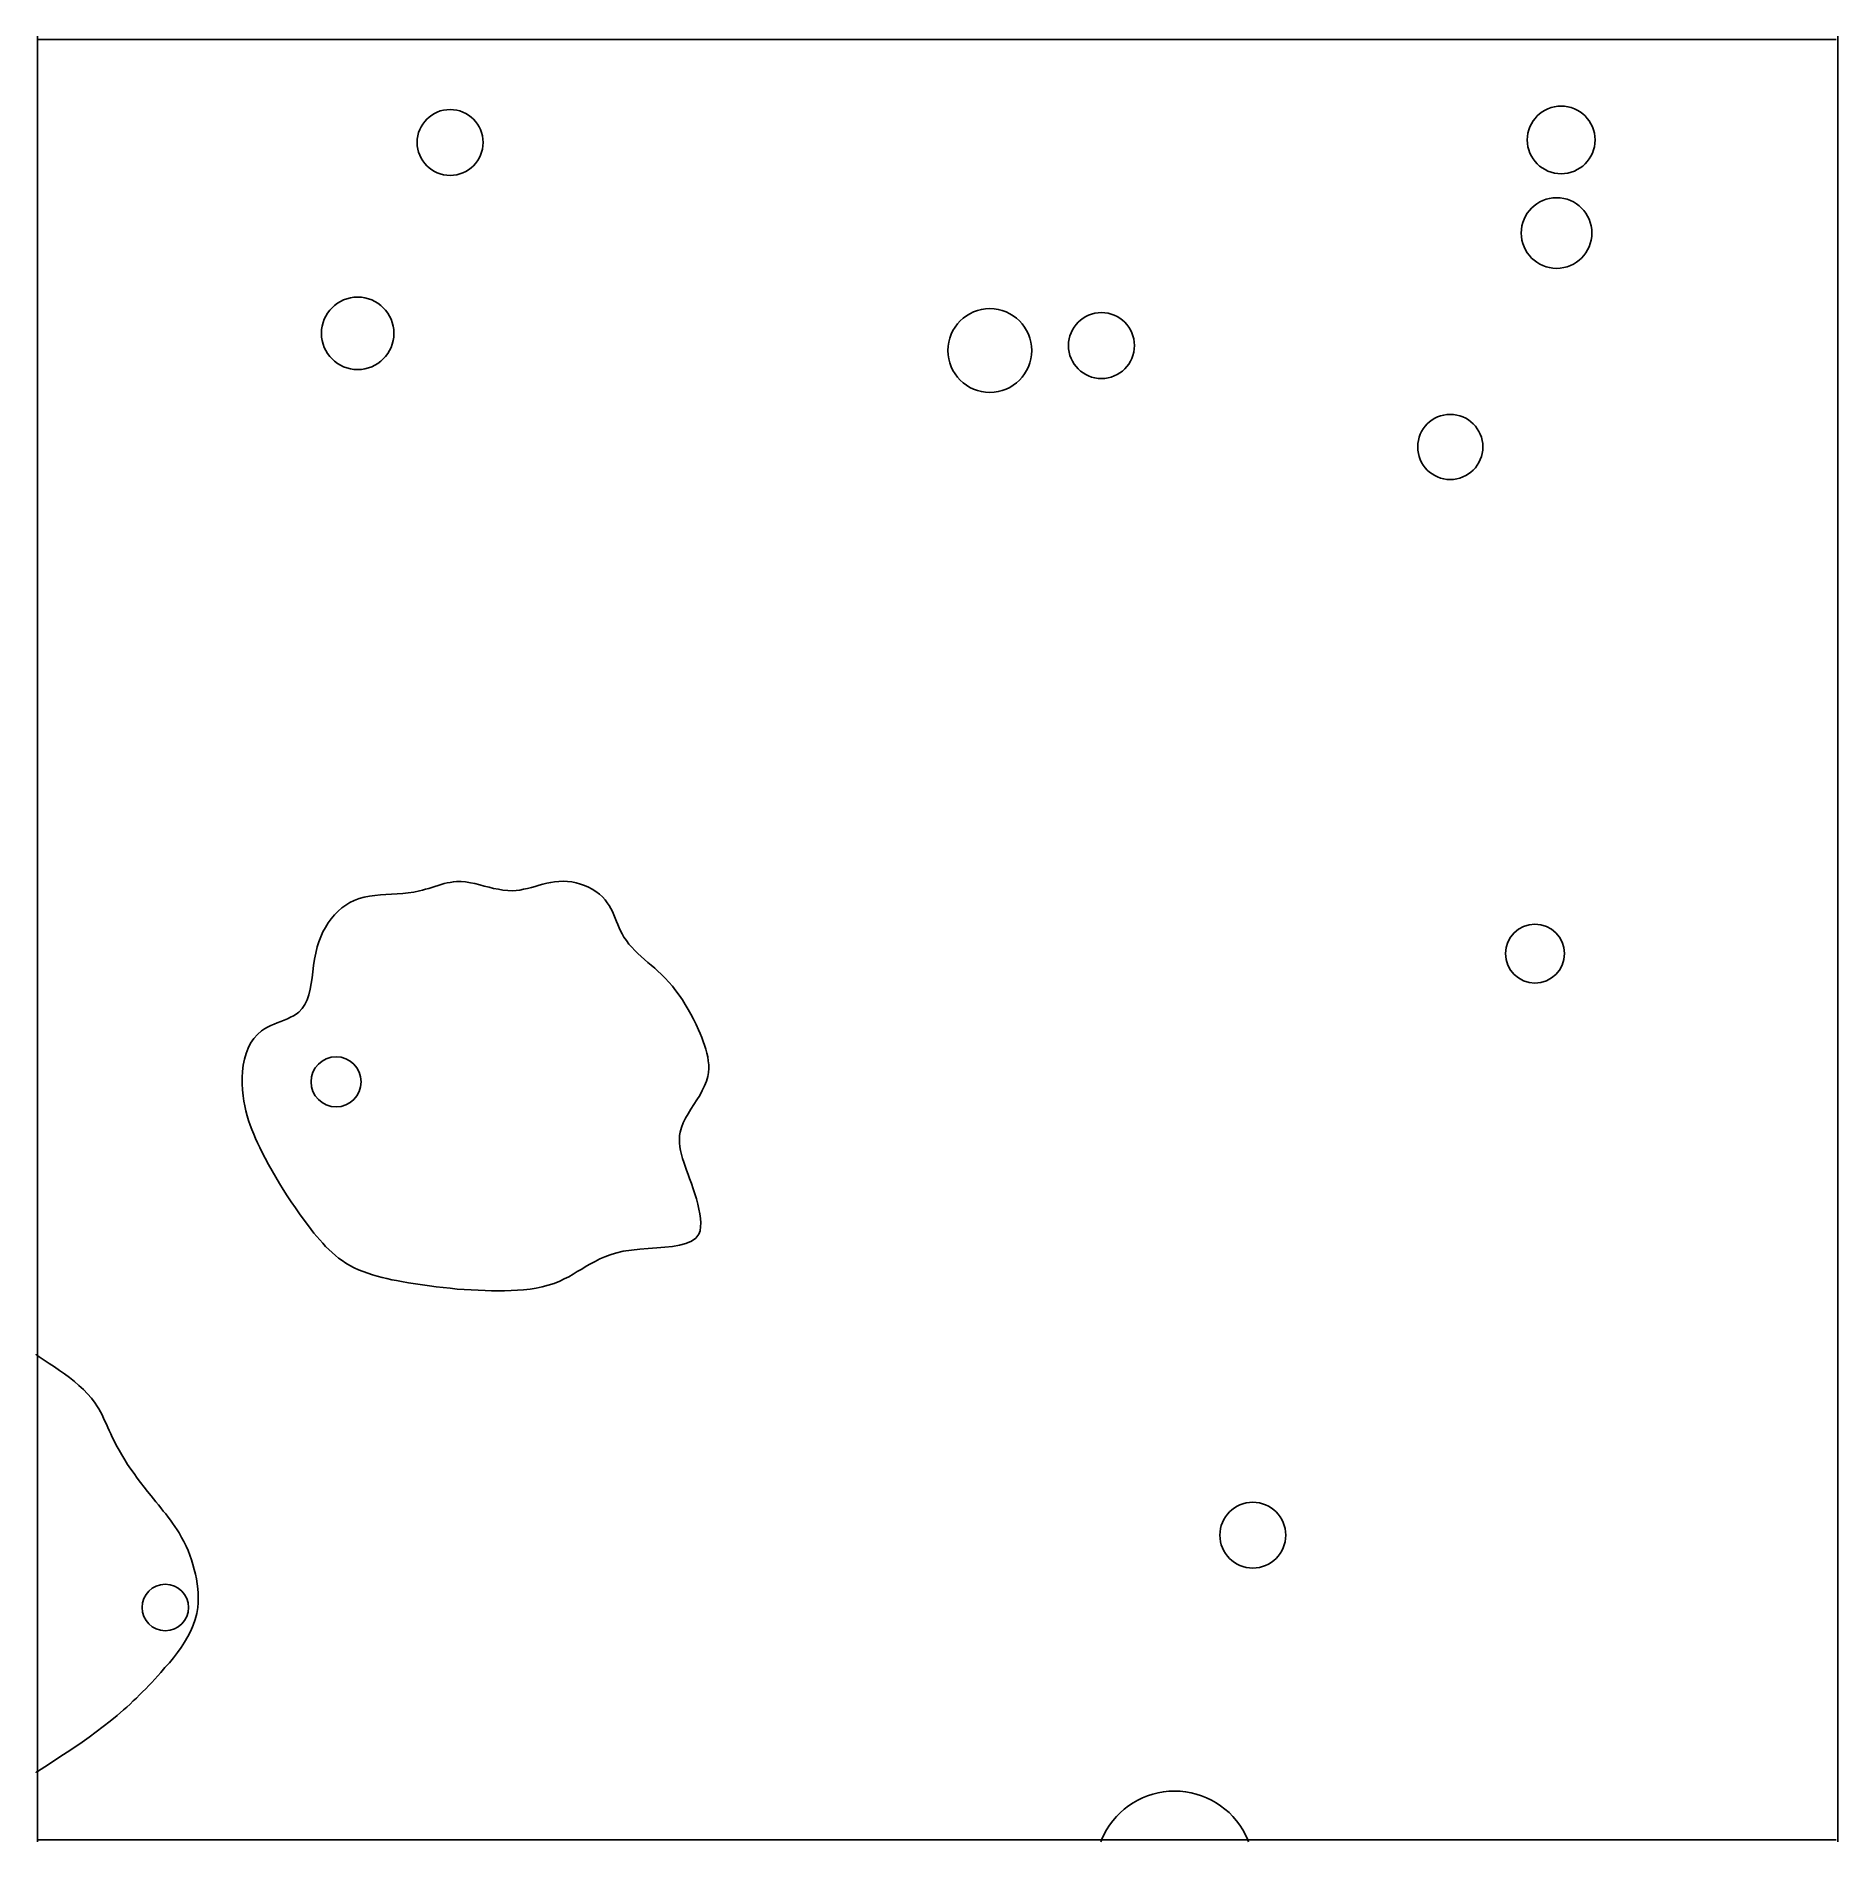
# Model space of a CAD drawing. Extents: x 9.055 to 10.04, y -1.426 to -0.439.
import ezdxf

# ---------------------------------------------------------------- set-up
doc = ezdxf.new("R2010")
doc.units = 0
for name, color, linetype in [('LAYER1', 7, 'CONTINUOUS'), ('LAYER10', 1, 'CONTINUOUS'), ('LAYER12', 5, 'CONTINUOUS')]:
    doc.layers.add(name, color=color, linetype=linetype)

msp = doc.modelspace()

# ---------------------------------------------------------------- linework, layer by layer
at = {"layer": 'LAYER1', "color": 7, "linetype": 'CONTINUOUS'}
for centre, radius in [((9.2815, -0.4974), 0.018), ((9.8886, -0.496), 0.0185), ((9.8861, -0.5469), 0.0193), ((9.231, -0.6017), 0.0198), ((9.5764, -0.6111), 0.0229), ((9.6374, -0.6084), 0.018), ((9.828, -0.6638), 0.0178), ((9.8743, -0.9406), 0.0161), ((9.2192, -1.0107), 0.0137), ((9.7201, -1.2584), 0.018), ((9.1259, -1.2979), 0.0127)]:
    msp.add_circle(centre, radius, dxfattribs=at)
for start, end in [(90.1253, 153.4197), (26.5813, 90.1253), (153.4198, 159.0999), (20.9004, 26.581)]:
    msp.add_arc((9.6774, -1.4414), 0.0432, start, end, dxfattribs=at)
at = {"layer": 'LAYER10', "color": 1, "linetype": 'CONTINUOUS'}
for points in [[(9.4175, -1.094), (9.4158, -1.0961), (9.4134, -1.0978), (9.4104, -1.099), (9.4069, -1.0999), (9.403, -1.1006), (9.3988, -1.101), (9.3944, -1.1014), (9.3898, -1.1017), (9.3852, -1.1021), (9.3806, -1.1026), (9.3761, -1.1033), (9.3718, -1.1043), (9.3689, -1.1052), (9.3661, -1.1063), (9.3634, -1.1075), (9.3608, -1.1088), (9.3583, -1.1101), (9.3558, -1.1115), (9.3534, -1.113), (9.351, -1.1144), (9.3487, -1.1158), (9.3463, -1.1172), (9.3438, -1.1184), (9.3414, -1.1196), (9.3383, -1.1208), (9.3351, -1.1218), (9.3319, -1.1227), (9.3285, -1.1234), (9.3252, -1.1239), (9.3217, -1.1243), (9.3183, -1.1246), (9.3148, -1.1248), (9.3113, -1.1249), (9.3077, -1.1249), (9.3042, -1.1249), (9.3007, -1.1248), (9.2968, -1.1246), (9.293, -1.1244), (9.2891, -1.1242), (9.2853, -1.1239), (9.2815, -1.1235), (9.2777, -1.1231), (9.2739, -1.1227), (9.2702, -1.1222), (9.2664, -1.1217), (9.2626, -1.1211), (9.2588, -1.1205), (9.255, -1.1198), (9.2523, -1.1193), (9.2497, -1.1188), (9.247, -1.1182), (9.2443, -1.1176), (9.2417, -1.1169), (9.2391, -1.1161), (9.2365, -1.1153), (9.234, -1.1144), (9.2315, -1.1134), (9.2291, -1.1123), (9.2268, -1.1111), (9.2245, -1.1097), (9.2225, -1.1084), (9.2206, -1.107), (9.2188, -1.1055), (9.217, -1.1039), (9.2152, -1.1023), (9.2135, -1.1006), (9.2119, -1.0988), (9.2103, -1.097), (9.2087, -1.0952), (9.2071, -1.0933), (9.2056, -1.0914), (9.2041, -1.0894), (9.2017, -1.0862), (9.1993, -1.0829), (9.197, -1.0796), (9.1947, -1.0763), (9.1925, -1.073), (9.1903, -1.0696), (9.1882, -1.0662), (9.1862, -1.0628), (9.1842, -1.0593), (9.1823, -1.0559), (9.1804, -1.0524), (9.1786, -1.0489), (9.1775, -1.0465), (9.1763, -1.0441), (9.1752, -1.0417), (9.1742, -1.0393), (9.1732, -1.0368), (9.1723, -1.0343), (9.1714, -1.0318), (9.1706, -1.0292), (9.1699, -1.0266), (9.1693, -1.0239), (9.1688, -1.0212), (9.1684, -1.0184), (9.1681, -1.0151), (9.1679, -1.0117), (9.1679, -1.0083), (9.1681, -1.005), (9.1685, -1.0016), (9.1691, -0.9984), (9.17, -0.9953), (9.1711, -0.9923), (9.1725, -0.9896), (9.1742, -0.987), (9.1762, -0.9848), (9.1785, -0.9828), (9.1801, -0.9818), (9.1817, -0.9808), (9.1835, -0.98), (9.1853, -0.9792), (9.1871, -0.9784), (9.189, -0.9777), (9.1908, -0.977), (9.1926, -0.9762), (9.1943, -0.9754), (9.1959, -0.9746), (9.1974, -0.9737), (9.1988, -0.9726), (9.2007, -0.9706), (9.2022, -0.9684), (9.2034, -0.9658), (9.2043, -0.9631), (9.205, -0.9601), (9.2056, -0.957), (9.2061, -0.9538), (9.2065, -0.9505), (9.2069, -0.9471), (9.2074, -0.9437), (9.2081, -0.9403), (9.2089, -0.937), (9.2097, -0.9342), (9.2108, -0.9314), (9.212, -0.9288), (9.2134, -0.9263), (9.2149, -0.9238), (9.2166, -0.9216), (9.2184, -0.9194), (9.2203, -0.9175), (9.2224, -0.9157), (9.2245, -0.9141), (9.2268, -0.9127), (9.2291, -0.9116), (9.2318, -0.9106), (9.2346, -0.9098), (9.2375, -0.9092), (9.2404, -0.9088), (9.2434, -0.9085), (9.2464, -0.9083), (9.2494, -0.9081), (9.2525, -0.9079), (9.2556, -0.9077), (9.2586, -0.9074), (9.2617, -0.907), (9.2647, -0.9064), (9.2664, -0.906), (9.2681, -0.9055), (9.2698, -0.905), (9.2715, -0.9045), (9.2732, -0.9039), (9.2749, -0.9034), (9.2766, -0.9029), (9.2782, -0.9024), (9.2799, -0.902), (9.2816, -0.9017), (9.2833, -0.9014), (9.285, -0.9013), (9.2875, -0.9013), (9.29, -0.9015), (9.2926, -0.9019), (9.2951, -0.9024), (9.2977, -0.903), (9.3002, -0.9037), (9.3028, -0.9044), (9.3053, -0.905), (9.3079, -0.9055), (9.3104, -0.906), (9.313, -0.9062), (9.3155, -0.9063), (9.3176, -0.9062), (9.3196, -0.9059), (9.3217, -0.9055), (9.3238, -0.905), (9.3259, -0.9045), (9.328, -0.9039), (9.3301, -0.9033), (9.3322, -0.9027), (9.3343, -0.9022), (9.3365, -0.9017), (9.3386, -0.9014), (9.3409, -0.9012), (9.3432, -0.9011), (9.3456, -0.9012), (9.348, -0.9015), (9.3504, -0.902), (9.3527, -0.9026), (9.3549, -0.9034), (9.3571, -0.9043), (9.3592, -0.9054), (9.3612, -0.9067), (9.3631, -0.9081), (9.3648, -0.9096), (9.3663, -0.9113), (9.3674, -0.9128), (9.3684, -0.9143), (9.3693, -0.916), (9.3702, -0.9177), (9.371, -0.9194), (9.3717, -0.9212), (9.3724, -0.923), (9.3732, -0.9247), (9.3739, -0.9265), (9.3747, -0.9282), (9.3756, -0.9299), (9.3765, -0.9316), (9.3778, -0.9335), (9.3792, -0.9354), (9.3808, -0.9372), (9.3824, -0.939), (9.3841, -0.9406), (9.3859, -0.9423), (9.3877, -0.9439), (9.3896, -0.9454), (9.3914, -0.947), (9.3933, -0.9486), (9.3951, -0.9502), (9.3969, -0.9518), (9.399, -0.954), (9.4011, -0.9562), (9.403, -0.9585), (9.4049, -0.9609), (9.4067, -0.9633), (9.4084, -0.9658), (9.41, -0.9684), (9.4116, -0.9711), (9.4131, -0.9738), (9.4145, -0.9765), (9.4159, -0.9794), (9.4172, -0.9823), (9.4182, -0.9843), (9.419, -0.9864), (9.4198, -0.9886), (9.4206, -0.9907), (9.4213, -0.9928), (9.4218, -0.995), (9.4223, -0.9971), (9.4226, -0.9993), (9.4228, -1.0014), (9.4229, -1.0035), (9.4227, -1.0056), (9.4224, -1.0077), (9.4216, -1.0103), (9.4206, -1.0129), (9.4193, -1.0155), (9.4179, -1.0181), (9.4164, -1.0206), (9.4147, -1.0231), (9.4131, -1.0256), (9.4116, -1.0281), (9.4102, -1.0306), (9.4089, -1.0331), (9.4079, -1.0356), (9.4072, -1.0382), (9.4069, -1.0401), (9.4068, -1.0421), (9.4069, -1.0441), (9.4071, -1.0462), (9.4074, -1.0483), (9.4079, -1.0504), (9.4085, -1.0525), (9.4092, -1.0546), (9.4099, -1.0568), (9.4107, -1.059), (9.4115, -1.0613), (9.4123, -1.0636), (9.4134, -1.0663), (9.4143, -1.0691), (9.4153, -1.0719), (9.4161, -1.0747), (9.4169, -1.0775), (9.4175, -1.0802), (9.418, -1.0828), (9.4184, -1.0853), (9.4185, -1.0877), (9.4184, -1.09), (9.4181, -1.0921), (9.4175, -1.094)], [(9.0561, -1.1603), (9.0561, -1.1603), (9.0561, -1.1603), (9.0561, -1.1603), (9.0561, -1.1603), (9.0561, -1.1603), (9.0561, -1.1603), (9.056, -1.1603), (9.056, -1.1602), (9.056, -1.1602), (9.056, -1.1602), (9.056, -1.1602), (9.056, -1.1602), (9.0558, -1.1601), (9.0556, -1.1599), (9.0554, -1.1598), (9.0554, -1.1598), (9.0553, -1.1597), (9.0553, -1.1598), (9.0554, -1.1598), (9.0555, -1.1599), (9.0556, -1.1599), (9.0557, -1.16), (9.0559, -1.1601), (9.056, -1.1602)], [(9.056, -1.1602), (9.056, -1.1602), (9.056, -1.1602), (9.056, -1.1602), (9.056, -1.1602), (9.056, -1.1602), (9.056, -1.1602), (9.056, -1.1602), (9.056, -1.1602), (9.056, -1.1602), (9.056, -1.1602), (9.056, -1.1602), (9.056, -1.1602), (9.056, -1.1602), (9.056, -1.1602), (9.056, -1.1602), (9.056, -1.1602), (9.056, -1.1602), (9.056, -1.1602), (9.056, -1.1602), (9.056, -1.1602), (9.056, -1.1602), (9.056, -1.1602), (9.056, -1.1602), (9.056, -1.1602)], [(9.056, -1.1602), (9.056, -1.1602), (9.056, -1.1602), (9.056, -1.1602), (9.056, -1.1602), (9.056, -1.1603), (9.0561, -1.1603), (9.0561, -1.1603), (9.0561, -1.1603), (9.0561, -1.1603), (9.0561, -1.1603), (9.0561, -1.1603), (9.0561, -1.1603), (9.0563, -1.1605), (9.0565, -1.1606), (9.0567, -1.1607), (9.0568, -1.1607), (9.0568, -1.1608), (9.0568, -1.1607), (9.0567, -1.1607), (9.0566, -1.1606), (9.0565, -1.1606), (9.0564, -1.1605), (9.0562, -1.1604), (9.0561, -1.1603)], [(9.056, -1.1602), (9.056, -1.1602), (9.056, -1.1602), (9.056, -1.1602), (9.056, -1.1602), (9.056, -1.1602), (9.056, -1.1602), (9.056, -1.1602), (9.056, -1.1602), (9.056, -1.1602), (9.056, -1.1602), (9.056, -1.1602), (9.056, -1.1602), (9.056, -1.1602), (9.056, -1.1602), (9.056, -1.1602), (9.056, -1.1602), (9.056, -1.1602), (9.056, -1.1602), (9.056, -1.1602), (9.056, -1.1602), (9.056, -1.1602), (9.056, -1.1602), (9.056, -1.1602), (9.056, -1.1602)], [(9.056, -1.1602), (9.056, -1.1602), (9.056, -1.1602), (9.056, -1.1602), (9.056, -1.1602), (9.056, -1.1602), (9.056, -1.1602), (9.056, -1.1602), (9.056, -1.1602), (9.056, -1.1602), (9.056, -1.1602), (9.056, -1.1602), (9.056, -1.1602), (9.056, -1.1602), (9.056, -1.1602), (9.056, -1.1602), (9.056, -1.1602), (9.056, -1.1602), (9.056, -1.1602), (9.056, -1.1602), (9.056, -1.1602), (9.056, -1.1602), (9.056, -1.1602), (9.056, -1.1602), (9.056, -1.1602)], [(9.056, -1.1602), (9.0561, -1.1603), (9.0562, -1.1603), (9.0563, -1.1604), (9.0563, -1.1605), (9.0564, -1.1605), (9.0565, -1.1606), (9.0566, -1.1606), (9.0567, -1.1607), (9.0567, -1.1607), (9.0568, -1.1608), (9.0569, -1.1608), (9.057, -1.1609), (9.0597, -1.1628), (9.0625, -1.1646), (9.0653, -1.1665), (9.0681, -1.1684), (9.0709, -1.1703), (9.0736, -1.1723), (9.0762, -1.1744), (9.0787, -1.1766), (9.0812, -1.1788), (9.0834, -1.1811), (9.0856, -1.1836), (9.0875, -1.1862), (9.0885, -1.1878), (9.0895, -1.1894), (9.0904, -1.191), (9.0913, -1.1927), (9.0921, -1.1944), (9.0929, -1.1961), (9.0937, -1.1978), (9.0945, -1.1996), (9.0953, -1.2013), (9.0961, -1.2031), (9.0969, -1.2048), (9.0977, -1.2065), (9.0991, -1.2093), (9.1006, -1.2119), (9.1021, -1.2146), (9.1037, -1.2172), (9.1053, -1.2198), (9.1071, -1.2223), (9.1088, -1.2248), (9.1106, -1.2273), (9.1124, -1.2297), (9.1143, -1.2322), (9.1162, -1.2346), (9.1181, -1.237), (9.1195, -1.2386), (9.1208, -1.2402), (9.1221, -1.2419), (9.1235, -1.2435), (9.1248, -1.2452), (9.1261, -1.2468), (9.1274, -1.2485), (9.1287, -1.2502), (9.1299, -1.2519), (9.1311, -1.2537), (9.1323, -1.2554), (9.1334, -1.2572), (9.1347, -1.2596), (9.136, -1.2619), (9.1372, -1.2644), (9.1383, -1.2668), (9.1393, -1.2693), (9.1402, -1.2719), (9.141, -1.2744), (9.1417, -1.2771), (9.1424, -1.2797), (9.1429, -1.2823), (9.1433, -1.285), (9.1436, -1.2877), (9.1437, -1.2885), (9.1438, -1.2894), (9.1438, -1.2902), (9.1439, -1.2911), (9.1439, -1.292), (9.1439, -1.2928), (9.1439, -1.2937), (9.1439, -1.2945), (9.1439, -1.2953), (9.1438, -1.2962), (9.1437, -1.297), (9.1436, -1.2979), (9.1431, -1.3012), (9.1422, -1.3044), (9.1411, -1.3076), (9.1398, -1.3107), (9.1382, -1.3138), (9.1364, -1.3168), (9.1345, -1.3197), (9.1325, -1.3225), (9.1303, -1.3254), (9.1281, -1.3281), (9.1257, -1.3308), (9.1234, -1.3335), (9.1218, -1.3353), (9.1201, -1.3371), (9.1185, -1.3389), (9.1168, -1.3406), (9.1152, -1.3423), (9.1135, -1.3441), (9.1118, -1.3457), (9.1101, -1.3474), (9.1084, -1.349), (9.1066, -1.3507), (9.1049, -1.3523), (9.1031, -1.3538), (9.0995, -1.3569), (9.0958, -1.36), (9.092, -1.3629), (9.0882, -1.3658), (9.0843, -1.3687), (9.0804, -1.3715), (9.0764, -1.3742), (9.0723, -1.3769), (9.0683, -1.3796), (9.0642, -1.3823), (9.0601, -1.3849), (9.056, -1.3876)], [(9.0561, -1.3875), (9.0561, -1.3875), (9.0561, -1.3876), (9.0561, -1.3876), (9.0561, -1.3876), (9.0561, -1.3876), (9.0561, -1.3876), (9.056, -1.3876), (9.056, -1.3876), (9.056, -1.3876), (9.056, -1.3876), (9.056, -1.3876), (9.056, -1.3876), (9.0557, -1.3877), (9.0555, -1.3878), (9.0554, -1.3879), (9.0553, -1.388), (9.0553, -1.388), (9.0553, -1.388), (9.0554, -1.3879), (9.0554, -1.3879), (9.0556, -1.3878), (9.0557, -1.3877), (9.0559, -1.3877), (9.056, -1.3876)], [(9.056, -1.3876), (9.056, -1.3876), (9.056, -1.3876), (9.056, -1.3876), (9.056, -1.3876), (9.056, -1.3876), (9.0561, -1.3876), (9.0561, -1.3876), (9.0561, -1.3876), (9.0561, -1.3876), (9.0561, -1.3876), (9.0561, -1.3875), (9.0561, -1.3875), (9.0563, -1.3874), (9.0565, -1.3872), (9.0567, -1.3871), (9.0568, -1.3871), (9.0568, -1.3871), (9.0568, -1.3871), (9.0567, -1.3871), (9.0566, -1.3872), (9.0565, -1.3873), (9.0564, -1.3873), (9.0562, -1.3874), (9.0561, -1.3875)], [(9.056, -1.3876), (9.056, -1.3876), (9.056, -1.3876), (9.056, -1.3876), (9.056, -1.3876), (9.056, -1.3876), (9.056, -1.3876), (9.056, -1.3876), (9.056, -1.3876), (9.056, -1.3876), (9.056, -1.3876), (9.056, -1.3876), (9.056, -1.3876), (9.056, -1.3876), (9.056, -1.3876), (9.056, -1.3876), (9.056, -1.3876), (9.056, -1.3876), (9.056, -1.3876), (9.056, -1.3876), (9.056, -1.3876), (9.056, -1.3876), (9.056, -1.3876), (9.056, -1.3876), (9.056, -1.3876)], [(9.056, -1.3876), (9.056, -1.3876), (9.056, -1.3876), (9.056, -1.3876), (9.056, -1.3876), (9.056, -1.3876), (9.056, -1.3876), (9.056, -1.3876), (9.056, -1.3876), (9.056, -1.3876), (9.056, -1.3876), (9.056, -1.3876), (9.056, -1.3876), (9.056, -1.3876), (9.056, -1.3876), (9.056, -1.3876), (9.056, -1.3876), (9.056, -1.3876), (9.056, -1.3876), (9.056, -1.3876), (9.056, -1.3876), (9.056, -1.3876), (9.056, -1.3876), (9.056, -1.3876), (9.056, -1.3876)], [(9.056, -1.3876), (9.056, -1.3876), (9.056, -1.3876), (9.056, -1.3876), (9.056, -1.3876), (9.056, -1.3876), (9.056, -1.3876), (9.056, -1.3876), (9.056, -1.3876), (9.056, -1.3876), (9.056, -1.3876), (9.056, -1.3876), (9.056, -1.3876), (9.056, -1.3876), (9.056, -1.3876), (9.056, -1.3876), (9.056, -1.3876), (9.056, -1.3876), (9.056, -1.3876), (9.056, -1.3876), (9.056, -1.3876), (9.056, -1.3876), (9.056, -1.3876), (9.056, -1.3876), (9.056, -1.3876)], [(9.056, -1.3876), (9.056, -1.3876), (9.056, -1.3876), (9.056, -1.3876), (9.056, -1.3876), (9.056, -1.3876), (9.056, -1.3876), (9.056, -1.3876), (9.056, -1.3876), (9.056, -1.3876), (9.056, -1.3876), (9.056, -1.3876), (9.056, -1.3876), (9.056, -1.3876), (9.056, -1.3876), (9.056, -1.3876), (9.056, -1.3876), (9.056, -1.3876), (9.056, -1.3876), (9.056, -1.3876), (9.056, -1.3876), (9.056, -1.3876), (9.056, -1.3876), (9.056, -1.3876), (9.056, -1.3876)]]:
    msp.add_lwpolyline(points, dxfattribs=at)
at = {"layer": 'LAYER12', "color": 5, "linetype": 'CONTINUOUS'}
for points in [[(10.0388, -0.4411), (9.056, -0.4411)], [(9.056, -0.4411), (9.0561, -0.4411)], [(9.0561, -0.4411), (9.056, -0.4411)], [(9.0561, -0.4393), (9.0561, -0.4393)], [(9.0561, -0.4393), (9.0561, -0.4393)], [(9.0561, -0.4403), (9.0561, -0.4393)], [(9.0561, -0.4403), (9.0561, -0.4411)], [(9.0561, -0.4411), (9.0561, -0.4403)], [(9.0561, -1.4221), (9.0561, -0.4403)], [(10.0398, -0.4393), (10.0398, -0.4393)], [(10.0398, -0.4393), (10.0398, -0.4393)], [(10.0398, -0.4393), (10.0398, -1.4221)], [(9.0561, -1.4248), (9.056, -1.4248)], [(9.056, -1.4248), (10.0388, -1.4248)], [(9.056, -1.4248), (9.0561, -1.4248)], [(9.0561, -1.4242), (9.0561, -1.4221)], [(9.0561, -1.426), (9.0561, -1.4242)], [(9.0561, -1.4248), (9.0561, -1.4248)], [(10.0398, -1.4221), (10.0398, -1.426)]]:
    msp.add_lwpolyline(points, dxfattribs=at)

doc.saveas('drawing.dxf')
